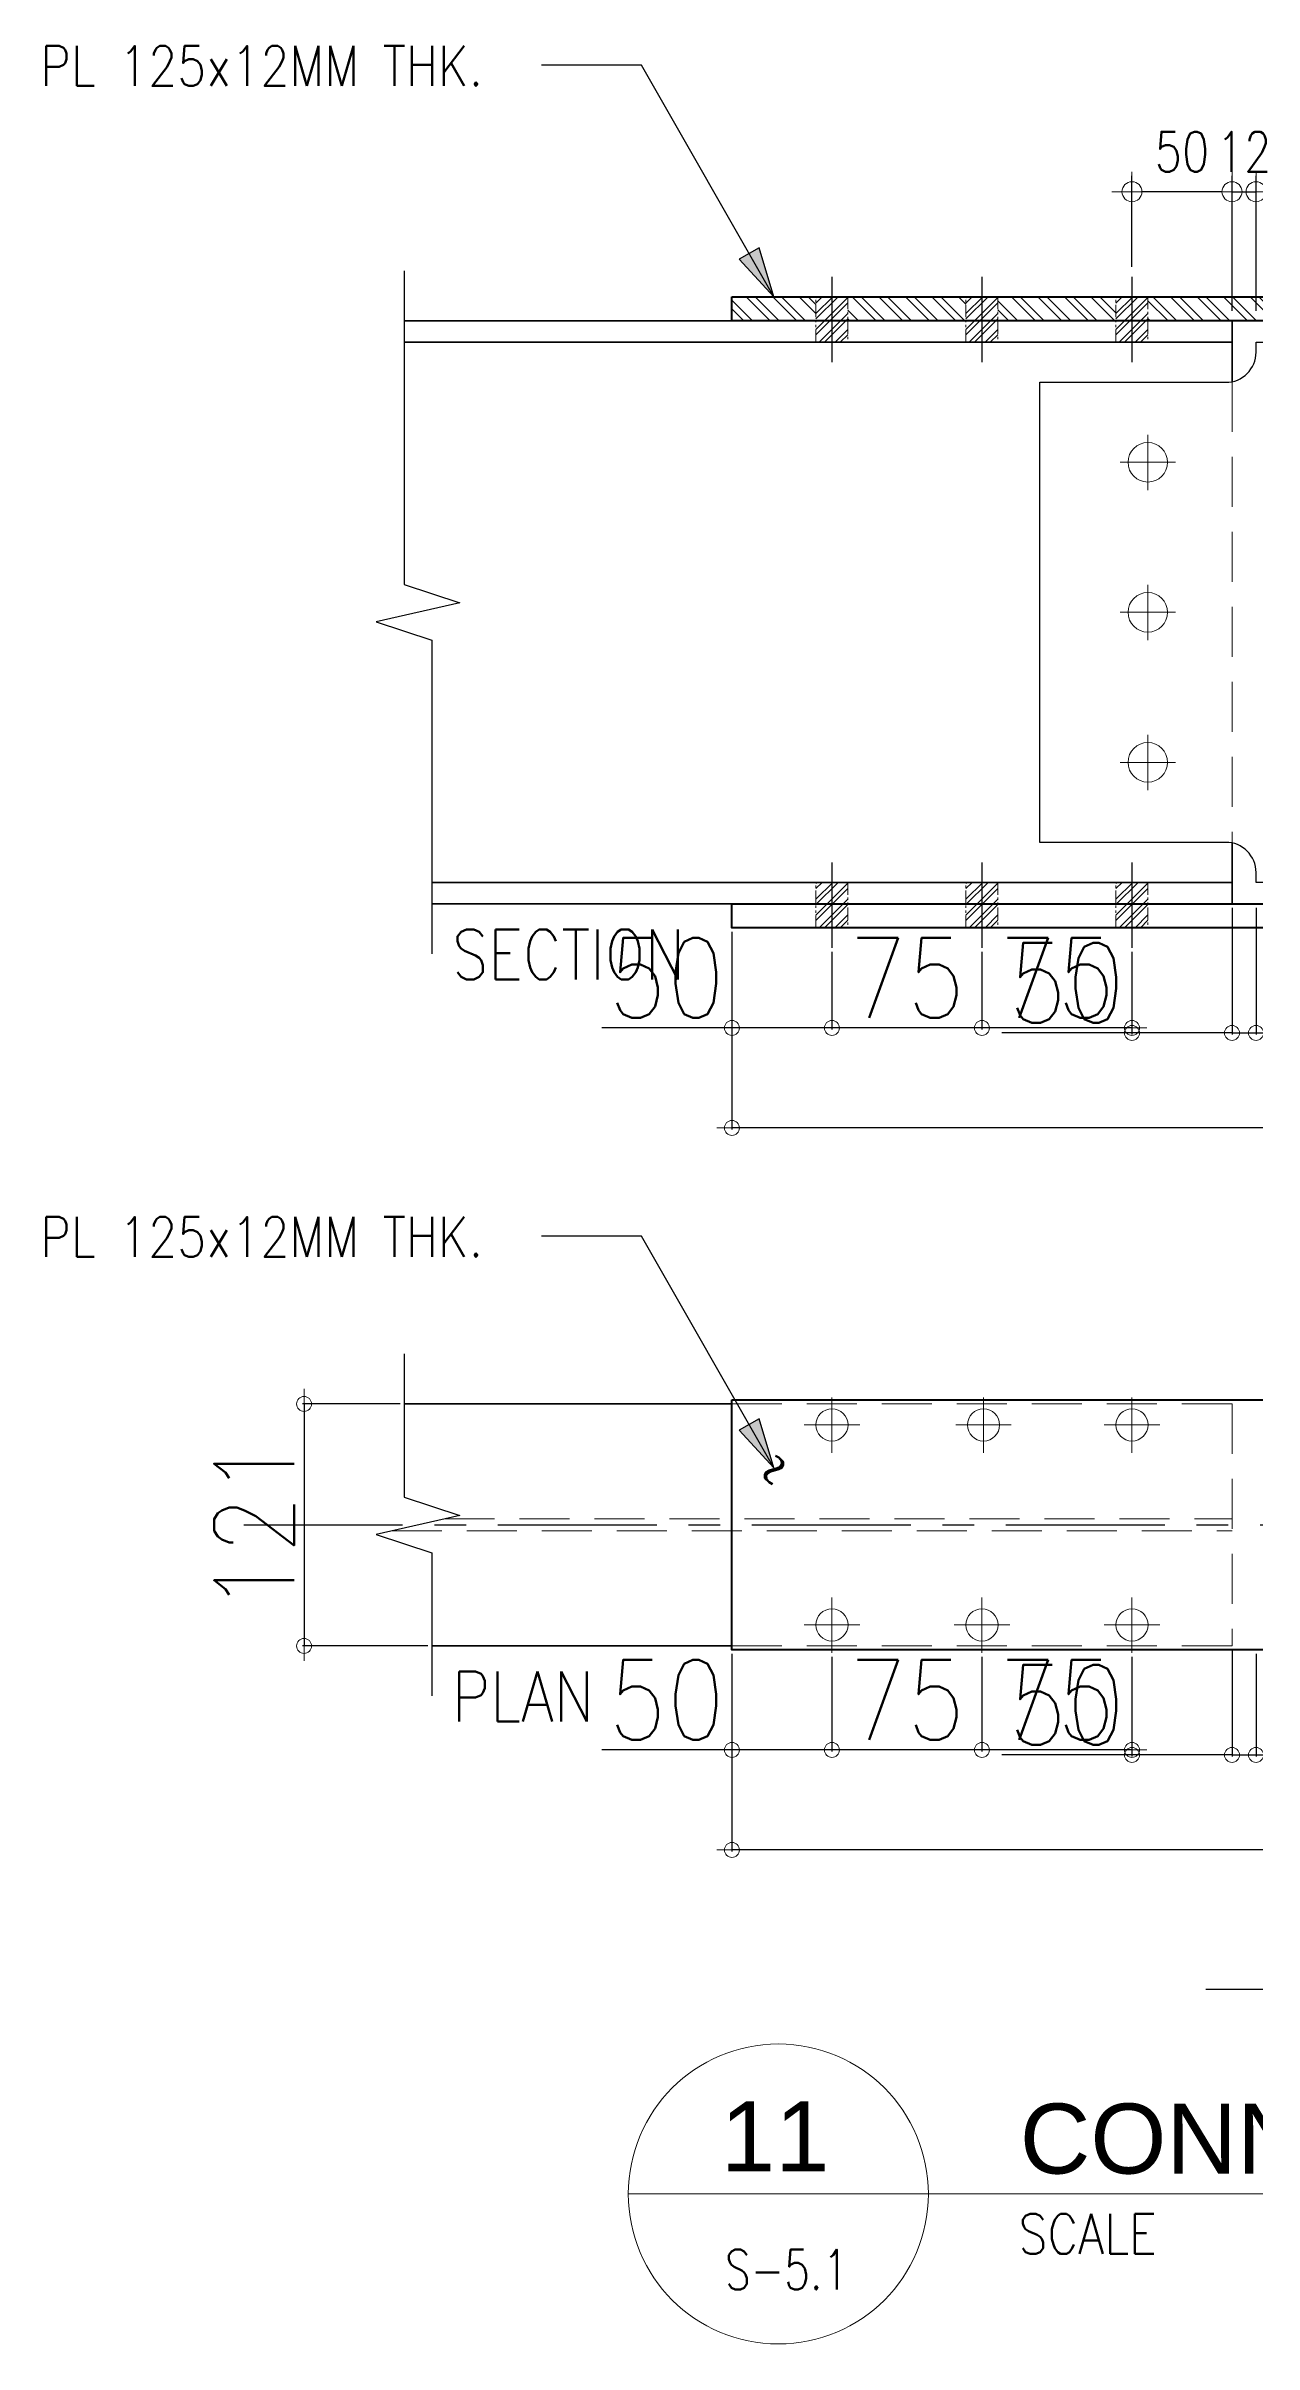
# Model space of a CAD drawing. Header units: millimetres. Extents: x -14320 to 437400, y -59080 to 73710.
# Drawn here: x 8154 to 8758, y 6804 to 7953 of the extents above; entities that cross this region are included whole.
import ezdxf
from ezdxf.enums import TextEntityAlignment as Align

# ---------------------------------------------------------------- set-up
doc = ezdxf.new("R2010")
doc.units = ezdxf.units.MM
doc.header["$LTSCALE"] = 10
doc.header["$MEASUREMENT"] = 0
for name, pattern in [('CENTER', [50.8, 31.75, -6.35, 6.35, -6.35]), ('HIDDEN', [0.375, 0.25, -0.125]), ('PHANTOM2', [1.25, 0.625, -0.125, 0.125, -0.125, 0.125, -0.125])]:
    doc.linetypes.add(name, pattern=pattern)
for name, color, linetype, lineweight in [('.1 - NUMBER 8', 8, 'Continuous', 9), ('.3 - YELLOW', 2, 'Continuous', 30), ('.4 - GREEN', 3, 'Continuous', 40), ('.5 - CYAN', 4, 'Continuous', 40), ('A_DIM', 1, 'Continuous', 5), ('S-ANNO-DIMS', 1, 'Continuous', 5), ('S-Anno-Symb', 143, 'PHANTOM2', 13), ('S-Anno-Text', 52, 'Continuous', 15), ('S-ANNO-WELD', 1, 'Continuous', 9), ('S-DETL-LN8', 8, 'Continuous', 9)]:
    doc.layers.add(name, color=color, linetype=linetype, lineweight=lineweight)
doc.layers.add('A-ANNO_DIM', color=1, linetype='Continuous')
doc.layers.add('A-NEW', color=240, linetype='Continuous')
doc.styles.add('1', font='simplex.shx', dxfattribs={"width": 0.85, "height": 40})
doc.styles.add('2', font='simplex.shx', dxfattribs={"width": 0.95, "height": 40})
doc.styles.add('40', font='simplex.shx', dxfattribs={"width": 0.8, "height": 20})
doc.styles.add('SHEETNAME', font='simplex.shx', dxfattribs={"width": 0.75, "height": 200})
doc.styles.add('TITLE1', font='HELV.shx', dxfattribs={"height": 500})
doc.dimstyles.new('ESCA10', dxfattribs={"dimtxt": 20, "dimasz": 0.25, "dimexe": 10, "dimexo": 10, "dimgap": 10, "dimtad": 1, "dimdec": 0, "dimrnd": 1, "dimdsep": 46, "dimtxsty": '40', "dimblk1": 'ESCADIM_ARW', "dimblk2": 'ESCADIM_ARW', "dimsah": 1, "dimcen": 50, "dimclrd": 1, "dimclre": 1, "dimclrt": 52, "dimadec": 0, "dimazin": 0, "dimtfac": 1, "dimtdec": 0, "dimtofl": 0, "dimtmove": 0, "dimatfit": 3, "dimldrblk": 'ESCADIM_ARW', "dimfxl": 1, "dimtolj": 1, "dimtzin": 0, "dimarcsym": 0})
doc.dimstyles.new('ESCA30', dxfattribs={"dimtxt": 40, "dimasz": 1, "dimexe": 20, "dimexo": 40, "dimgap": 50, "dimtad": 1, "dimdec": 0, "dimrnd": 1, "dimdsep": 46, "dimtxsty": '1', "dimblk1": 'ESCADIM_ARW', "dimblk2": 'ESCADIM_ARW', "dimsah": 1, "dimcen": 50, "dimclrd": 256, "dimclre": 256, "dimclrt": 52, "dimadec": 0, "dimazin": 0, "dimtfac": 1, "dimtdec": 0, "dimtofl": 0, "dimtmove": 0, "dimatfit": 3, "dimldrblk": 'ESCADIM_ARW', "dimfxl": 1, "dimtolj": 1, "dimtzin": 0, "dimarcsym": 0})
doc.dimstyles.new('ESCA_ARW$7', dxfattribs={"dimtxt": 200, "dimasz": 1, "dimexe": 100, "dimexo": 100, "dimgap": 100, "dimtad": 1, "dimdec": 0, "dimrnd": 1, "dimdsep": 46, "dimtxsty": '1', "dimblk1": 'dim_arw', "dimblk2": 'dim_arw', "dimsah": 1, "dimcen": 50, "dimclrd": 1, "dimclre": 256, "dimclrt": 52, "dimadec": 0, "dimazin": 0, "dimtfac": 1, "dimtofl": 0, "dimtmove": 0, "dimatfit": 3, "dimldrblk": 'dim_arw', "dimfxl": 1, "dimtolj": 1, "dimtzin": 0, "dimarcsym": 0})

# ---------------------------------------------------------------- blocks, each defined once
blk = doc.blocks.new('ESCADIM_ARW')
at = {"color": 9}
blk.add_line((75, 0), (-75, 0), dxfattribs=at)
blk.add_circle((0, 0), 37.5, dxfattribs=at)
blk = doc.blocks.new('*D109')
at = {"layer": 'Defpoints', "color": 0, "transparency": 16777216}
for p in [(8697.1, 7149.5), (8747.1, 7152.9), (8697.1, 7098.4)]:
    blk.add_point(p, dxfattribs=at)
at = {"layer": 'S-ANNO-DIMS', "lineweight": -2, "transparency": 16777216}
for p, q in [((8697.1, 7147.5), (8697.1, 7097.6)), ((8747.1, 7150.9), (8747.1, 7097.6)), ((8697.1, 7098.4), (8632, 7098.4)), ((8747, 7098.4), (8697.2, 7098.4))]:
    blk.add_line(p, q, dxfattribs=at)
at = {"layer": 'S-ANNO-DIMS', "lineweight": -2, "transparency": 16777216, "xscale": 0.1, "yscale": 0.1, "zscale": 0.1, "rotation": 180}
blk.add_blockref('ESCADIM_ARW', (8697.1, 7098.4), dxfattribs=at)
at = {"layer": 'S-ANNO-DIMS', "lineweight": -2, "transparency": 16777216, "xscale": 0.1, "yscale": 0.1, "zscale": 0.1}
blk.add_blockref('ESCADIM_ARW', (8747.1, 7098.4), dxfattribs=at)
at = {"layer": 'S-ANNO-DIMS', "color": 52, "transparency": 16777216, "insert": (8664.5, 7123.4), "char_height": 40, "attachment_point": 5, "style": '1'}
blk.add_mtext('\\A1;50', dxfattribs=at)
blk = doc.blocks.new('*D110')
at = {"layer": 'Defpoints', "color": 0, "transparency": 16777216}
for p in [(8622.1, 7149.5), (8697.1, 7149.5), (8622.1, 7100.9)]:
    blk.add_point(p, dxfattribs=at)
at = {"layer": 'S-ANNO-DIMS', "lineweight": -2, "transparency": 16777216}
for p, q in [((8622.1, 7147.5), (8622.1, 7100.1)), ((8697.1, 7147.5), (8697.1, 7100.1)), ((8697, 7100.9), (8622.2, 7100.9))]:
    blk.add_line(p, q, dxfattribs=at)
at = {"layer": 'S-ANNO-DIMS', "lineweight": -2, "transparency": 16777216, "xscale": 0.1, "yscale": 0.1, "zscale": 0.1, "rotation": 180}
blk.add_blockref('ESCADIM_ARW', (8622.1, 7100.9), dxfattribs=at)
at = {"layer": 'S-ANNO-DIMS', "lineweight": -2, "transparency": 16777216, "xscale": 0.1, "yscale": 0.1, "zscale": 0.1}
blk.add_blockref('ESCADIM_ARW', (8697.1, 7100.9), dxfattribs=at)
at = {"layer": 'S-ANNO-DIMS', "color": 52, "transparency": 16777216, "insert": (8659.6, 7125.9), "char_height": 40, "attachment_point": 5, "style": '1'}
blk.add_mtext('\\A1;75', dxfattribs=at)
blk = doc.blocks.new('*D111')
at = {"layer": 'Defpoints', "color": 0, "transparency": 16777216}
for p in [(8547.1, 7149.5), (8622.1, 7149.5), (8547.1, 7100.9)]:
    blk.add_point(p, dxfattribs=at)
at = {"layer": 'S-ANNO-DIMS', "lineweight": -2, "transparency": 16777216}
for p, q in [((8547.1, 7147.5), (8547.1, 7100.1)), ((8622.1, 7147.5), (8622.1, 7100.1)), ((8622, 7100.9), (8547.2, 7100.9))]:
    blk.add_line(p, q, dxfattribs=at)
at = {"layer": 'S-ANNO-DIMS', "lineweight": -2, "transparency": 16777216, "xscale": 0.1, "yscale": 0.1, "zscale": 0.1, "rotation": 180}
blk.add_blockref('ESCADIM_ARW', (8547.1, 7100.9), dxfattribs=at)
at = {"layer": 'S-ANNO-DIMS', "lineweight": -2, "transparency": 16777216, "xscale": 0.1, "yscale": 0.1, "zscale": 0.1}
blk.add_blockref('ESCADIM_ARW', (8622.1, 7100.9), dxfattribs=at)
at = {"layer": 'S-ANNO-DIMS', "color": 52, "transparency": 16777216, "insert": (8584.6, 7125.9), "char_height": 40, "attachment_point": 5, "style": '1'}
blk.add_mtext('\\A1;75', dxfattribs=at)
blk = doc.blocks.new('*D112')
at = {"layer": 'Defpoints', "color": 0, "transparency": 16777216}
for p in [(8497.1, 7150.9), (8547.1, 7149.5), (8497.1, 7100.9)]:
    blk.add_point(p, dxfattribs=at)
at = {"layer": 'S-ANNO-DIMS', "lineweight": -2, "transparency": 16777216}
for p, q in [((8497.1, 7148.9), (8497.1, 7100.1)), ((8547.1, 7147.5), (8547.1, 7100.1)), ((8497.1, 7100.9), (8432, 7100.9)), ((8547, 7100.9), (8497.2, 7100.9))]:
    blk.add_line(p, q, dxfattribs=at)
at = {"layer": 'S-ANNO-DIMS', "lineweight": -2, "transparency": 16777216, "xscale": 0.1, "yscale": 0.1, "zscale": 0.1, "rotation": 180}
blk.add_blockref('ESCADIM_ARW', (8497.1, 7100.9), dxfattribs=at)
at = {"layer": 'S-ANNO-DIMS', "lineweight": -2, "transparency": 16777216, "xscale": 0.1, "yscale": 0.1, "zscale": 0.1}
blk.add_blockref('ESCADIM_ARW', (8547.1, 7100.9), dxfattribs=at)
at = {"layer": 'S-ANNO-DIMS', "color": 52, "transparency": 16777216, "insert": (8464.5, 7125.9), "char_height": 40, "attachment_point": 5, "style": '1'}
blk.add_mtext('\\A1;50', dxfattribs=at)
blk = doc.blocks.new('*D80')
at = {"layer": 'Defpoints', "color": 0, "transparency": 16777216}
for p in [(8333.2, 7273.9), (8283.2, 7152.9), (8347.1, 7152.9)]:
    blk.add_point(p, dxfattribs=at)
at = {"layer": 'S-ANNO-DIMS', "lineweight": -2, "transparency": 16777216}
for p, q in [((8331.2, 7273.9), (8282.4, 7273.9)), ((8283.2, 7273.8), (8283.2, 7153)), ((8345.1, 7152.9), (8282.4, 7152.9))]:
    blk.add_line(p, q, dxfattribs=at)
at = {"layer": 'S-ANNO-DIMS', "lineweight": -2, "transparency": 16777216, "xscale": 0.1, "yscale": 0.1, "zscale": 0.1}
for p, rotation in [((8283.2, 7273.9), 90), ((8283.2, 7152.9), 270)]:
    blk.add_blockref('ESCADIM_ARW', p, dxfattribs=dict(at, rotation=rotation))
at = {"layer": 'S-ANNO-DIMS', "color": 52, "transparency": 16777216, "insert": (8258.2, 7213.4), "char_height": 40, "attachment_point": 5, "rotation": 90, "style": '1'}
blk.add_mtext('\\A1;121', dxfattribs=at)
blk = doc.blocks.new('*D82')
at = {"layer": 'Defpoints', "color": 0, "transparency": 16777216}
for p in [(8747.1, 7152.9), (8759.1, 7150.9), (8759.1, 7098.4)]:
    blk.add_point(p, dxfattribs=at)
at = {"layer": 'S-ANNO-DIMS', "lineweight": -2, "transparency": 16777216}
for p, q in [((8747.1, 7150.9), (8747.1, 7097.6)), ((8759.1, 7148.9), (8759.1, 7097.6)), ((8747.2, 7098.4), (8759, 7098.4)), ((8759.1, 7098.4), (8817.8, 7098.4))]:
    blk.add_line(p, q, dxfattribs=at)
at = {"layer": 'S-ANNO-DIMS', "lineweight": -2, "transparency": 16777216, "xscale": 0.1, "yscale": 0.1, "zscale": 0.1, "rotation": 180}
blk.add_blockref('ESCADIM_ARW', (8747.1, 7098.4), dxfattribs=at)
at = {"layer": 'S-ANNO-DIMS', "lineweight": -2, "transparency": 16777216, "xscale": 0.1, "yscale": 0.1, "zscale": 0.1}
blk.add_blockref('ESCADIM_ARW', (8759.1, 7098.4), dxfattribs=at)
at = {"layer": 'S-ANNO-DIMS', "color": 52, "transparency": 16777216, "insert": (8788.5, 7123.4), "char_height": 40, "attachment_point": 5, "style": '1'}
blk.add_mtext('\\A1;12', dxfattribs=at)
blk = doc.blocks.new('*D83')
at = {"layer": 'Defpoints', "color": 0, "transparency": 16777216}
for p in [(8497.1, 7150.9), (9142.1, 7150.9), (8497.1, 7050.9)]:
    blk.add_point(p, dxfattribs=at)
at = {"layer": 'S-ANNO-DIMS', "lineweight": -2, "transparency": 16777216}
for p, q in [((8497.1, 7148.9), (8497.1, 7050.1)), ((9142.1, 7148.9), (9142.1, 7050.1)), ((9142, 7050.9), (8497.2, 7050.9))]:
    blk.add_line(p, q, dxfattribs=at)
at = {"layer": 'S-ANNO-DIMS', "lineweight": -2, "transparency": 16777216, "xscale": 0.1, "yscale": 0.1, "zscale": 0.1, "rotation": 180}
blk.add_blockref('ESCADIM_ARW', (8497.1, 7050.9), dxfattribs=at)
at = {"layer": 'S-ANNO-DIMS', "lineweight": -2, "transparency": 16777216, "xscale": 0.1, "yscale": 0.1, "zscale": 0.1}
blk.add_blockref('ESCADIM_ARW', (9142.1, 7050.9), dxfattribs=at)
at = {"layer": 'S-ANNO-DIMS', "color": 52, "transparency": 16777216, "insert": (8819.6, 7075.9), "char_height": 40, "attachment_point": 5, "style": '1'}
blk.add_mtext('\\A1;645', dxfattribs=at)
blk = doc.blocks.new('*D88')
at = {"layer": 'Defpoints', "color": 0, "transparency": 16777216}
for p in [(8747.1, 7523.9), (8697.1, 7501.9), (8697.1, 7459.4)]:
    blk.add_point(p, dxfattribs=at)
at = {"layer": 'S-ANNO-DIMS', "lineweight": -2, "transparency": 16777216}
for p, q in [((8747.1, 7521.9), (8747.1, 7458.6)), ((8697.1, 7499.9), (8697.1, 7458.6)), ((8697.1, 7459.4), (8632, 7459.4)), ((8747, 7459.4), (8697.2, 7459.4))]:
    blk.add_line(p, q, dxfattribs=at)
at = {"layer": 'S-ANNO-DIMS', "lineweight": -2, "transparency": 16777216, "xscale": 0.1, "yscale": 0.1, "zscale": 0.1, "rotation": 180}
blk.add_blockref('ESCADIM_ARW', (8697.1, 7459.4), dxfattribs=at)
at = {"layer": 'S-ANNO-DIMS', "lineweight": -2, "transparency": 16777216, "xscale": 0.1, "yscale": 0.1, "zscale": 0.1}
blk.add_blockref('ESCADIM_ARW', (8747.1, 7459.4), dxfattribs=at)
at = {"layer": 'S-ANNO-DIMS', "color": 52, "transparency": 16777216, "insert": (8664.5, 7484.4), "char_height": 40, "attachment_point": 5, "style": '1'}
blk.add_mtext('\\A1;50', dxfattribs=at)
blk = doc.blocks.new('*D89')
at = {"layer": 'Defpoints', "color": 0, "transparency": 16777216}
for p in [(8622.1, 7501.9), (8697.1, 7501.9), (8622.1, 7461.9)]:
    blk.add_point(p, dxfattribs=at)
at = {"layer": 'S-ANNO-DIMS', "lineweight": -2, "transparency": 16777216}
for p, q in [((8622.1, 7499.9), (8622.1, 7461.1)), ((8697.1, 7499.9), (8697.1, 7461.1)), ((8697, 7461.9), (8622.2, 7461.9))]:
    blk.add_line(p, q, dxfattribs=at)
at = {"layer": 'S-ANNO-DIMS', "lineweight": -2, "transparency": 16777216, "xscale": 0.1, "yscale": 0.1, "zscale": 0.1, "rotation": 180}
blk.add_blockref('ESCADIM_ARW', (8622.1, 7461.9), dxfattribs=at)
at = {"layer": 'S-ANNO-DIMS', "lineweight": -2, "transparency": 16777216, "xscale": 0.1, "yscale": 0.1, "zscale": 0.1}
blk.add_blockref('ESCADIM_ARW', (8697.1, 7461.9), dxfattribs=at)
at = {"layer": 'S-ANNO-DIMS', "color": 52, "transparency": 16777216, "insert": (8659.6, 7486.9), "char_height": 40, "attachment_point": 5, "style": '1'}
blk.add_mtext('\\A1;75', dxfattribs=at)
blk = doc.blocks.new('*D90')
at = {"layer": 'Defpoints', "color": 0, "transparency": 16777216}
for p in [(8547.1, 7501.9), (8622.1, 7501.9), (8547.1, 7461.9)]:
    blk.add_point(p, dxfattribs=at)
at = {"layer": 'S-ANNO-DIMS', "lineweight": -2, "transparency": 16777216}
for p, q in [((8547.1, 7499.9), (8547.1, 7461.1)), ((8622.1, 7499.9), (8622.1, 7461.1)), ((8622, 7461.9), (8547.2, 7461.9))]:
    blk.add_line(p, q, dxfattribs=at)
at = {"layer": 'S-ANNO-DIMS', "lineweight": -2, "transparency": 16777216, "xscale": 0.1, "yscale": 0.1, "zscale": 0.1, "rotation": 180}
blk.add_blockref('ESCADIM_ARW', (8547.1, 7461.9), dxfattribs=at)
at = {"layer": 'S-ANNO-DIMS', "lineweight": -2, "transparency": 16777216, "xscale": 0.1, "yscale": 0.1, "zscale": 0.1}
blk.add_blockref('ESCADIM_ARW', (8622.1, 7461.9), dxfattribs=at)
at = {"layer": 'S-ANNO-DIMS', "color": 52, "transparency": 16777216, "insert": (8584.6, 7486.9), "char_height": 40, "attachment_point": 5, "style": '1'}
blk.add_mtext('\\A1;75', dxfattribs=at)
blk = doc.blocks.new('*D91')
at = {"layer": 'Defpoints', "color": 0, "transparency": 16777216}
for p in [(8497.1, 7511.9), (8547.1, 7501.9), (8497.1, 7461.9)]:
    blk.add_point(p, dxfattribs=at)
at = {"layer": 'S-ANNO-DIMS', "lineweight": -2, "transparency": 16777216}
for p, q in [((8497.1, 7509.9), (8497.1, 7461.1)), ((8547.1, 7499.9), (8547.1, 7461.1)), ((8497.1, 7461.9), (8432, 7461.9)), ((8547, 7461.9), (8497.2, 7461.9))]:
    blk.add_line(p, q, dxfattribs=at)
at = {"layer": 'S-ANNO-DIMS', "lineweight": -2, "transparency": 16777216, "xscale": 0.1, "yscale": 0.1, "zscale": 0.1, "rotation": 180}
blk.add_blockref('ESCADIM_ARW', (8497.1, 7461.9), dxfattribs=at)
at = {"layer": 'S-ANNO-DIMS', "lineweight": -2, "transparency": 16777216, "xscale": 0.1, "yscale": 0.1, "zscale": 0.1}
blk.add_blockref('ESCADIM_ARW', (8547.1, 7461.9), dxfattribs=at)
at = {"layer": 'S-ANNO-DIMS', "color": 52, "transparency": 16777216, "insert": (8464.5, 7486.9), "char_height": 40, "attachment_point": 5, "style": '1'}
blk.add_mtext('\\A1;50', dxfattribs=at)
blk = doc.blocks.new('*D93')
at = {"layer": 'Defpoints', "color": 0, "transparency": 16777216}
for p in [(8747.1, 7523.9), (8759.1, 7523.9), (8759.1, 7459.4)]:
    blk.add_point(p, dxfattribs=at)
at = {"layer": 'S-ANNO-DIMS', "lineweight": -2, "transparency": 16777216}
for p, q in [((8747.1, 7521.9), (8747.1, 7458.6)), ((8759.1, 7521.9), (8759.1, 7458.6)), ((8747.2, 7459.4), (8759, 7459.4)), ((8759.1, 7459.4), (8817.8, 7459.4))]:
    blk.add_line(p, q, dxfattribs=at)
at = {"layer": 'S-ANNO-DIMS', "lineweight": -2, "transparency": 16777216, "xscale": 0.1, "yscale": 0.1, "zscale": 0.1, "rotation": 180}
blk.add_blockref('ESCADIM_ARW', (8747.1, 7459.4), dxfattribs=at)
at = {"layer": 'S-ANNO-DIMS', "lineweight": -2, "transparency": 16777216, "xscale": 0.1, "yscale": 0.1, "zscale": 0.1}
blk.add_blockref('ESCADIM_ARW', (8759.1, 7459.4), dxfattribs=at)
at = {"layer": 'S-ANNO-DIMS', "color": 52, "transparency": 16777216, "insert": (8788.5, 7484.4), "char_height": 40, "attachment_point": 5, "style": '1'}
blk.add_mtext('\\A1;12', dxfattribs=at)
blk = doc.blocks.new('*D94')
at = {"layer": 'Defpoints', "color": 0, "transparency": 16777216}
for p in [(8497.1, 7511.9), (9142.1, 7511.9), (8497.1, 7411.9)]:
    blk.add_point(p, dxfattribs=at)
at = {"layer": 'S-ANNO-DIMS', "lineweight": -2, "transparency": 16777216}
for p, q in [((8497.1, 7509.9), (8497.1, 7411.1)), ((9142.1, 7509.9), (9142.1, 7411.1)), ((9142, 7411.9), (8497.2, 7411.9))]:
    blk.add_line(p, q, dxfattribs=at)
at = {"layer": 'S-ANNO-DIMS', "lineweight": -2, "transparency": 16777216, "xscale": 0.1, "yscale": 0.1, "zscale": 0.1, "rotation": 180}
blk.add_blockref('ESCADIM_ARW', (8497.1, 7411.9), dxfattribs=at)
at = {"layer": 'S-ANNO-DIMS', "lineweight": -2, "transparency": 16777216, "xscale": 0.1, "yscale": 0.1, "zscale": 0.1}
blk.add_blockref('ESCADIM_ARW', (9142.1, 7411.9), dxfattribs=at)
at = {"layer": 'S-ANNO-DIMS', "color": 52, "transparency": 16777216, "insert": (8819.6, 7436.9), "char_height": 40, "attachment_point": 5, "style": '1'}
blk.add_mtext('\\A1;645', dxfattribs=at)
blk = doc.blocks.new('CIR-1')
at = {"layer": 'A_DIM'}
for p, q in [((-2, 0), (2, 0)), ((0, -2), (0, 2))]:
    blk.add_line(p, q, dxfattribs=at)
at = {"layer": 'A_DIM', "color": 2}
blk.add_circle((0, 0), 1, dxfattribs=at)
blk = doc.blocks.new('*D99')
at = {"layer": 'A-ANNO_DIM', "color": 0, "lineweight": -2, "transparency": 16777216}
for p, q in [((8697.1, 7842.5), (8697.1, 7888)), ((8747.1, 7820.5), (8747.1, 7888)), ((8742.1, 7880), (8702.1, 7880))]:
    blk.add_line(p, q, dxfattribs=at)
at = {"layer": 'Defpoints', "color": 0, "transparency": 16777216}
for p in [(8697.1, 7880), (8697.1, 7837.5), (8747.1, 7815.5)]:
    blk.add_point(p, dxfattribs=at)
at = {"layer": 'A-ANNO_DIM', "color": 0, "lineweight": -2, "transparency": 16777216, "xscale": 5, "yscale": 5, "zscale": 5, "rotation": 180}
blk.add_blockref('CIR-1', (8697.1, 7880), dxfattribs=at)
at = {"layer": 'A-ANNO_DIM', "color": 0, "lineweight": -2, "transparency": 16777216, "xscale": 5, "yscale": 5, "zscale": 5}
blk.add_blockref('CIR-1', (8747.1, 7880), dxfattribs=at)
at = {"layer": 'A-ANNO_DIM', "color": 3, "transparency": 16777216, "insert": (8722.1, 7900), "char_height": 20, "attachment_point": 5, "style": '40'}
blk.add_mtext('\\A1;50', dxfattribs=at)
blk = doc.blocks.new('*D101')
at = {"layer": 'A-ANNO_DIM', "color": 0, "lineweight": -2, "transparency": 16777216}
for p, q in [((8747.1, 7820.5), (8747.1, 7888)), ((8759.1, 7820.5), (8759.1, 7888)), ((8742.1, 7880), (8737.1, 7880)), ((8747.1, 7880), (8759.1, 7880)), ((8764.1, 7880), (8769.1, 7880))]:
    blk.add_line(p, q, dxfattribs=at)
at = {"layer": 'Defpoints', "color": 0, "transparency": 16777216}
for p in [(8759.1, 7880), (8747.1, 7815.5), (8759.1, 7815.5)]:
    blk.add_point(p, dxfattribs=at)
at = {"layer": 'A-ANNO_DIM', "color": 0, "lineweight": -2, "transparency": 16777216, "xscale": 5, "yscale": 5, "zscale": 5}
blk.add_blockref('CIR-1', (8747.1, 7880), dxfattribs=at)
at = {"layer": 'A-ANNO_DIM', "color": 0, "lineweight": -2, "transparency": 16777216, "xscale": 5, "yscale": 5, "zscale": 5, "rotation": 180}
blk.add_blockref('CIR-1', (8759.1, 7880), dxfattribs=at)
at = {"layer": 'A-ANNO_DIM', "color": 3, "transparency": 16777216, "insert": (8753.1, 7900), "char_height": 20, "attachment_point": 5, "style": '40'}
blk.add_mtext('\\A1;12', dxfattribs=at)
blk = doc.blocks.new('dim_arw')
h = blk.add_hatch(color=256)
h.paths.add_polyline_path([(-126, 29), (0, 0), (-126, -29, -0.115681), (-133, 0, -0.115681)])
h.paths.add_polyline_path([(-249, 58), (-126, 29, 0.115681), (-133, 0, 0.115681), (-126, -29), (-249, -58)])
for p, q in [((0, 0), (-249, 58)), ((-249, 58), (-249, -58)), ((0, 0), (-249, -58))]:
    blk.add_line(p, q)

msp = doc.modelspace()

# ---------------------------------------------------------------- hatches: boundary and pattern name
at = {"layer": 'S-DETL-LN8'}
h = msp.add_hatch(dxfattribs=at)
h.set_pattern_fill('ANSI32', color=256, scale=25, angle=90, style=0)
h.set_pattern_definition([(135, (-35043.045, 6747.5), (-6.629126, -6.629126), []), (135, (-35043.045, 6751.919), (-6.629126, -6.629126), [])])
h.paths.add_polyline_path([(8539.1, 7827.5), (8497.1, 7827.5), (8497.1, 7815.5), (8539.1, 7815.5)])
h.paths.add_polyline_path([(8614.1, 7827.5), (8555.1, 7827.5), (8555.1, 7815.5), (8614.1, 7815.5)])
h.paths.add_polyline_path([(8689.1, 7827.5), (8630.1, 7827.5), (8630.1, 7815.5), (8689.1, 7815.5)])
h.paths.add_polyline_path([(8934.1, 7827.5), (8705.1, 7827.5), (8705.1, 7815.5), (8934.1, 7815.5)])
h.paths.add_polyline_path([(9009.1, 7827.5), (8950.1, 7827.5), (8950.1, 7815.5), (9009.1, 7815.5)])
h.paths.add_polyline_path([(9084.1, 7827.5), (9025.1, 7827.5), (9025.1, 7815.5), (9084.1, 7815.5)])
h.paths.add_polyline_path([(9142.1, 7827.5), (9100.1, 7827.5), (9100.1, 7815.5), (9142.1, 7815.5)])
h = msp.add_hatch(dxfattribs=at)
h.set_pattern_fill('ANSI32', color=256, scale=15, style=0)
h.set_pattern_definition([(45, (-35588.0453, 6847.5), (-3.97747564, 3.97747564), []), (45, (-35585.3937, 6847.5), (-3.97747564, 3.97747564), [])])
h.paths.add_polyline_path([(8547.1, 7815.5), (8539.1, 7815.5), (8539.1, 7804.7), (8547.1, 7804.7)])
h.paths.add_polyline_path([(8547.1, 7804.7), (8555.1, 7804.7), (8555.1, 7815.5), (8547.1, 7815.5)])
h.paths.add_polyline_path([(8547.1, 7815.5), (8555.1, 7815.5), (8555.1, 7827.5), (8547.1, 7827.5)])
h.paths.add_polyline_path([(8547.1, 7827.5), (8539.1, 7827.5), (8539.1, 7815.5), (8547.1, 7815.5)])
h = msp.add_hatch(dxfattribs=at)
h.set_pattern_fill('ANSI32', color=256, scale=15, style=0)
h.set_pattern_definition([(45, (-35513.0453, 6847.5), (-3.97747564, 3.97747564), []), (45, (-35510.3937, 6847.5), (-3.97747564, 3.97747564), [])])
h.paths.add_polyline_path([(8622.1, 7815.5), (8614.1, 7815.5), (8614.1, 7804.7), (8622.1, 7804.7)])
h.paths.add_polyline_path([(8622.1, 7804.7), (8630.1, 7804.7), (8630.1, 7815.5), (8622.1, 7815.5)])
h.paths.add_polyline_path([(8622.1, 7815.5), (8630.1, 7815.5), (8630.1, 7827.5), (8622.1, 7827.5)])
h.paths.add_polyline_path([(8622.1, 7827.5), (8614.1, 7827.5), (8614.1, 7815.5), (8622.1, 7815.5)])
h = msp.add_hatch(dxfattribs=at)
h.set_pattern_fill('ANSI32', color=256, scale=15, style=0)
h.set_pattern_definition([(45, (-35438.0453, 6847.5), (-3.97747564, 3.97747564), []), (45, (-35435.3937, 6847.5), (-3.97747564, 3.97747564), [])])
h.paths.add_polyline_path([(8697.1, 7815.5), (8689.1, 7815.5), (8689.1, 7804.7), (8697.1, 7804.7)])
h.paths.add_polyline_path([(8697.1, 7804.7), (8705.1, 7804.7), (8705.1, 7815.5), (8697.1, 7815.5)])
h.paths.add_polyline_path([(8697.1, 7815.5), (8705.1, 7815.5), (8705.1, 7827.5), (8697.1, 7827.5)])
h.paths.add_polyline_path([(8697.1, 7827.5), (8689.1, 7827.5), (8689.1, 7815.5), (8697.1, 7815.5)])
h = msp.add_hatch(dxfattribs=at)
h.set_pattern_fill('ANSI32', color=256, scale=15, style=0)
h.set_pattern_definition([(45, (-35588.0453, 6554.705), (-3.97747564, 3.97747564), []), (45, (-35585.3937, 6554.705), (-3.97747564, 3.97747564), [])])
h.paths.add_polyline_path([(8547.1, 7522.7), (8539.1, 7522.7), (8539.1, 7511.9), (8547.1, 7511.9)])
h.paths.add_polyline_path([(8547.1, 7511.9), (8555.1, 7511.9), (8555.1, 7522.7), (8547.1, 7522.7)])
h.paths.add_polyline_path([(8547.1, 7522.7), (8555.1, 7522.7), (8555.1, 7534.7), (8547.1, 7534.7)])
h.paths.add_polyline_path([(8547.1, 7534.7), (8539.1, 7534.7), (8539.1, 7522.7), (8547.1, 7522.7)])
h = msp.add_hatch(dxfattribs=at)
h.set_pattern_fill('ANSI32', color=256, scale=15, style=0)
h.set_pattern_definition([(45, (-35513.0453, 6554.705), (-3.97747564, 3.97747564), []), (45, (-35510.3937, 6554.705), (-3.97747564, 3.97747564), [])])
h.paths.add_polyline_path([(8622.1, 7522.7), (8614.1, 7522.7), (8614.1, 7511.9), (8622.1, 7511.9)])
h.paths.add_polyline_path([(8622.1, 7511.9), (8630.1, 7511.9), (8630.1, 7522.7), (8622.1, 7522.7)])
h.paths.add_polyline_path([(8622.1, 7522.7), (8630.1, 7522.7), (8630.1, 7534.7), (8622.1, 7534.7)])
h.paths.add_polyline_path([(8622.1, 7534.7), (8614.1, 7534.7), (8614.1, 7522.7), (8622.1, 7522.7)])
h = msp.add_hatch(dxfattribs=at)
h.set_pattern_fill('ANSI32', color=256, scale=15, style=0)
h.set_pattern_definition([(45, (-35438.0453, 6554.705), (-3.97747564, 3.97747564), []), (45, (-35435.3937, 6554.705), (-3.97747564, 3.97747564), [])])
h.paths.add_polyline_path([(8697.1, 7522.7), (8689.1, 7522.7), (8689.1, 7511.9), (8697.1, 7511.9)])
h.paths.add_polyline_path([(8697.1, 7511.9), (8705.1, 7511.9), (8705.1, 7522.7), (8697.1, 7522.7)])
h.paths.add_polyline_path([(8697.1, 7522.7), (8705.1, 7522.7), (8705.1, 7534.7), (8697.1, 7534.7)])
h.paths.add_polyline_path([(8697.1, 7534.7), (8689.1, 7534.7), (8689.1, 7522.7), (8697.1, 7522.7)])

# ---------------------------------------------------------------- linework, layer by layer
at = {"layer": '.1 - NUMBER 8', "linetype": 'HIDDEN', "ltscale": 10}
for p, q in [((8747.1, 7785), (8747.1, 7554.4)), ((8353.4, 7216.4), (8747.1, 7216.4)), ((8327, 7210.4), (8747.1, 7210.4))]:
    msp.add_line(p, q, dxfattribs=at)
msp.add_lwpolyline([(8497.1, 7273.9), (8747.1, 7273.9), (8747.1, 7152.9), (8497.1, 7152.9)], dxfattribs=at)
at = {"layer": '.3 - YELLOW'}
msp.add_lwpolyline([(8759.1, 7804.7), (8804.6, 7804.7, -0.414214), (8816.6, 7792.7), (8816.6, 7546.7, -0.414214), (8804.6, 7534.7), (8759.1, 7534.7), (8759.1, 7539.7, 0.414214), (8744.1, 7554.7), (8651, 7554.7), (8651, 7784.7), (8744.1, 7784.7, 0.414214), (8759.1, 7799.7)], format="xyb", close=True, dxfattribs=at)
at = {"layer": '.4 - GREEN'}
for points in [[(8497.1, 7827.5), (9142.1, 7827.5), (9142.1, 7815.5), (8497.1, 7815.5)], [(8497.1, 7523.9), (9142.1, 7523.9), (9142.1, 7511.9), (8497.1, 7511.9)], [(8497.1, 7275.9), (9142.1, 7275.9), (9142.1, 7150.9), (8497.1, 7150.9)]]:
    msp.add_lwpolyline(points, close=True, dxfattribs=at)
at = {"layer": '.5 - CYAN', "lineweight": 35}
for points in [[(8333.2, 7815.5), (8747.1, 7815.5), (8747.1, 7785)], [(8333.2, 7804.7), (8747.1, 7804.7)], [(8347.1, 7523.9), (8747.1, 7523.9), (8747.1, 7554.4)], [(8347.1, 7534.7), (8747.1, 7534.7)], [(8333.2, 7273.9), (8497.1, 7273.9)], [(8497.1, 7152.9), (8347.1, 7152.9)]]:
    msp.add_lwpolyline(points, dxfattribs=at)
at = {"color": 1}
for points in [[(8333.2, 7840.5), (8333.2, 7683.6), (8361, 7674.4), (8319.3, 7664.9), (8347.1, 7655.8), (8347.1, 7498.9)], [(8333.2, 7298.9), (8333.2, 7227.3), (8361, 7218.1), (8319.3, 7208.6), (8347.1, 7199.5), (8347.1, 7127.9)], [(8905.1, 6967.2), (8833.5, 6967.2), (8824.4, 6995), (8814.9, 6953.3), (8805.7, 6981.1), (8734.1, 6981.1)]]:
    msp.add_lwpolyline(points, dxfattribs=at)
at = {"layer": 'A-NEW', "color": 253, "linetype": 'CENTER', "ltscale": 0.25}
for p, q in [((8547.1, 7837.5), (8547.1, 7794.7)), ((8622.1, 7837.5), (8622.1, 7794.7)), ((8697.1, 7837.5), (8697.1, 7794.7)), ((8547.1, 7544.7), (8547.1, 7501.9)), ((8622.1, 7544.7), (8622.1, 7501.9)), ((8697.1, 7544.7), (8697.1, 7501.9)), ((8253.1, 7213.4), (9342.1, 7213.4))]:
    msp.add_line(p, q, dxfattribs=at)
at = {"layer": 'S-Anno-Symb'}
for points in [[(8539.1, 7827.5), (8555.1, 7827.5), (8555.1, 7804.7), (8539.1, 7804.7)], [(8614.1, 7827.5), (8630.1, 7827.5), (8630.1, 7804.7), (8614.1, 7804.7)], [(8689.1, 7827.5), (8705.1, 7827.5), (8705.1, 7804.7), (8689.1, 7804.7)], [(8539.1, 7534.7), (8555.1, 7534.7), (8555.1, 7511.9), (8539.1, 7511.9)], [(8539.1, 7534.7), (8555.1, 7534.7), (8555.1, 7511.9), (8539.1, 7511.9)], [(8614.1, 7534.7), (8630.1, 7534.7), (8630.1, 7511.9), (8614.1, 7511.9)], [(8614.1, 7534.7), (8630.1, 7534.7), (8630.1, 7511.9), (8614.1, 7511.9)], [(8689.1, 7534.7), (8705.1, 7534.7), (8705.1, 7511.9), (8689.1, 7511.9)], [(8689.1, 7534.7), (8705.1, 7534.7), (8705.1, 7511.9), (8689.1, 7511.9)]]:
    msp.add_lwpolyline(points, close=True, dxfattribs=at)
at = {"layer": 'S-Anno-Text', "color": 9}
for p, q in [((8705, 7758.5), (8705, 7730.8)), ((8718.9, 7744.7), (8691.2, 7744.7)), ((8705, 7683.5), (8705, 7655.8)), ((8718.9, 7669.7), (8691.2, 7669.7)), ((8705, 7580.8), (8705, 7608.5)), ((8718.9, 7594.7), (8691.2, 7594.7)), ((8547.1, 7277.2), (8547.1, 7249.5)), ((8622.9, 7277.2), (8622.9, 7249.5)), ((8697.1, 7277.2), (8697.1, 7249.5)), ((8561, 7263.4), (8533.2, 7263.4)), ((8636.7, 7263.4), (8609, 7263.4)), ((8711, 7263.4), (8683.2, 7263.4)), ((8547.1, 7177.2), (8547.1, 7149.5)), ((8622.1, 7177.2), (8622.1, 7149.5)), ((8697.1, 7177.2), (8697.1, 7149.5)), ((8561, 7163.4), (8533.2, 7163.4)), ((8636, 7163.4), (8608.2, 7163.4)), ((8711, 7163.4), (8683.2, 7163.4))]:
    msp.add_line(p, q, dxfattribs=at)
at = {"layer": 'S-Anno-Text', "color": 1}
msp.add_line((8445.3, 6878.9), (9189.9, 6878.9), dxfattribs=at)
at = {"layer": 'S-Anno-Text', "color": 9}
for centre, radius in [((8705, 7744.7), 9.87), ((8705, 7669.7), 9.87), ((8705, 7594.7), 9.87), ((8547.1, 7263.4), 8.03), ((8622.9, 7263.4), 8.03), ((8697.1, 7263.4), 8.03), ((8547.1, 7163.4), 8.03), ((8622.1, 7163.4), 8.03), ((8697.1, 7163.4), 8.03)]:
    msp.add_circle(centre, radius, dxfattribs=at)
at = {"layer": 'S-Anno-Text', "color": 1}
msp.add_circle((8520.3, 6878.9), 75, dxfattribs=at)

# ---------------------------------------------------------------- texts
at = {"layer": 'S-Anno-Text', "color": 5, "style": 'TITLE1'}
msp.add_text('11', height=35, dxfattribs=at).set_placement((8518.7, 6890.2), align=Align.CENTER)
msp.add_text('CONNECTION DETAIL', height=35, dxfattribs=at).set_placement((8641, 6889.1))
at = {"layer": 'S-Anno-Text', "style": '2', "width": 0.85}
msp.add_text('SCALE', height=20, dxfattribs=at).set_placement((8640.3, 6848.9))
at = {"layer": 'S-Anno-Text', "style": 'SHEETNAME', "width": 0.75}
msp.add_text('S-5.1', height=20, dxfattribs=at).set_placement((8524.5, 6831.1), align=Align.CENTER)
at = {"layer": 'S-Anno-Text', "char_height": 20, "width": 263.84, "attachment_point": 1, "style": '1'}
for insert in [(8151.3, 7952.9), (8151.3, 7367.4)]:
    msp.add_mtext('PL 125x12MM THK.', dxfattribs=dict(at, insert=insert))
at = {"layer": 'S-Anno-Text', "color": 4, "char_height": 25, "width": 263.84, "attachment_point": 1, "style": '1'}
for s, insert in [('SECTION', (8357.1, 7511.2)), ('PLAN', (8357.1, 7140.2))]:
    msp.add_mtext(s, dxfattribs=dict(at, insert=insert))
at = {"layer": 'S-Anno-Text', "insert": (8532.4, 7242.8), "char_height": 20, "width": 205.747, "attachment_point": 1, "rotation": 240.0357, "style": '1'}
msp.add_mtext('~', dxfattribs=at)

# ---------------------------------------------------------------- dimensions: what is measured, and where the dimension line sits
at = {"layer": 'A-ANNO_DIM'}
dim = msp.add_linear_dim(base=(8697.1, 7880), p1=(8747.1, 7815.5), p2=(8697.1, 7837.5), angle=180, dimstyle='ESCA10', override={"dimtxt": 20, "dimasz": 5, "dimexe": 8, "dimexo": 5, "dimgap": 10, "dimblk": 'CIR-1', "dimsah": 0, "dimcen": 10, "dimclrd": 0, "dimclre": 0, "dimclrt": 3, "dimtix": 1, "dimtofl": 1, "dimtvp": 1}, dxfattribs=at)
dim.commit()
dim.dimension.update_dxf_attribs({"geometry": '*D99', "text_midpoint": (8722.1, 7900)})
dim = msp.add_linear_dim(base=(8759.1, 7880), p1=(8747.1, 7815.5), p2=(8759.1, 7815.5), dimstyle='ESCA10', override={"dimtxt": 20, "dimasz": 5, "dimexe": 8, "dimexo": 5, "dimgap": 10, "dimblk": 'CIR-1', "dimsah": 0, "dimcen": 10, "dimclrd": 0, "dimclre": 0, "dimclrt": 3, "dimtix": 1, "dimtofl": 1, "dimtvp": 1}, dxfattribs=at)
dim.commit()
dim.dimension.update_dxf_attribs({"geometry": '*D101', "text_midpoint": (8753.1, 7900)})
at = {"layer": 'S-ANNO-DIMS'}
for base, p1, p2, angle, picture, middle in [((8697.1, 7459.4), (8747.1, 7523.9), (8697.1, 7501.9), 180, '*D88', (8664.5, 7484.4)), ((8497.1, 7461.9), (8547.1, 7501.9), (8497.1, 7511.9), 180, '*D91', (8464.5, 7486.9)), ((8497.1, 7411.9), (9142.1, 7511.9), (8497.1, 7511.9), 180, '*D94', (8819.6, 7436.9)), ((8547.1, 7461.9), (8622.1, 7501.9), (8547.1, 7501.9), 180, '*D90', (8584.6, 7486.9)), ((8622.1, 7461.9), (8697.1, 7501.9), (8622.1, 7501.9), 180, '*D89', (8659.6, 7486.9)), ((8283.2, 7152.9), (8333.2, 7273.9), (8347.1, 7152.9), 90, '*D80', (8258.2, 7213.4)), ((8497.1, 7100.9), (8547.1, 7149.5), (8497.1, 7150.9), 180, '*D112', (8464.5, 7125.9)), ((8497.1, 7050.9), (9142.1, 7150.9), (8497.1, 7150.9), 180, '*D83', (8819.6, 7075.9)), ((8547.1, 7100.9), (8622.1, 7149.5), (8547.1, 7149.5), 180, '*D111', (8584.6, 7125.9)), ((8622.1, 7100.9), (8697.1, 7149.5), (8622.1, 7149.5), 180, '*D110', (8659.6, 7125.9)), ((8697.1, 7098.4), (8747.1, 7152.9), (8697.1, 7149.5), 180, '*D109', (8664.5, 7123.4))]:
    dim = msp.add_linear_dim(base=base, p1=p1, p2=p2, angle=angle, dimstyle='ESCA30', override={"dimscale": 0.1, "dimexe": 8, "dimexo": 20, "dimcen": 10}, dxfattribs=at)
    dim.commit()
    dim.dimension.update_dxf_attribs({"geometry": picture, "text_midpoint": middle})
for base, p1, p2, picture, middle in [((8759.1, 7459.4), (8747.1, 7523.9), (8759.1, 7523.9), '*D93', (8788.5, 7484.4)), ((8759.1, 7098.4), (8747.1, 7152.9), (8759.1, 7150.9), '*D82', (8788.5, 7123.4))]:
    dim = msp.add_linear_dim(base=base, p1=p1, p2=p2, dimstyle='ESCA30', override={"dimscale": 0.1, "dimexe": 8, "dimexo": 20, "dimcen": 10}, dxfattribs=at)
    dim.commit()
    dim.dimension.update_dxf_attribs({"geometry": picture, "text_midpoint": middle})

# ---------------------------------------------------------------- leaders
at = {"layer": 'S-ANNO-WELD'}
for points in [[(8518.1, 7827.5), (8451.9, 7943.2), (8401.9, 7943.2)], [(8518.1, 7242), (8451.9, 7357.8), (8401.9, 7357.8)]]:
    msp.add_leader(points, dimstyle='ESCA_ARW$7', override={"dimscale": 0.1}, dxfattribs=at)

doc.saveas('drawing.dxf')
